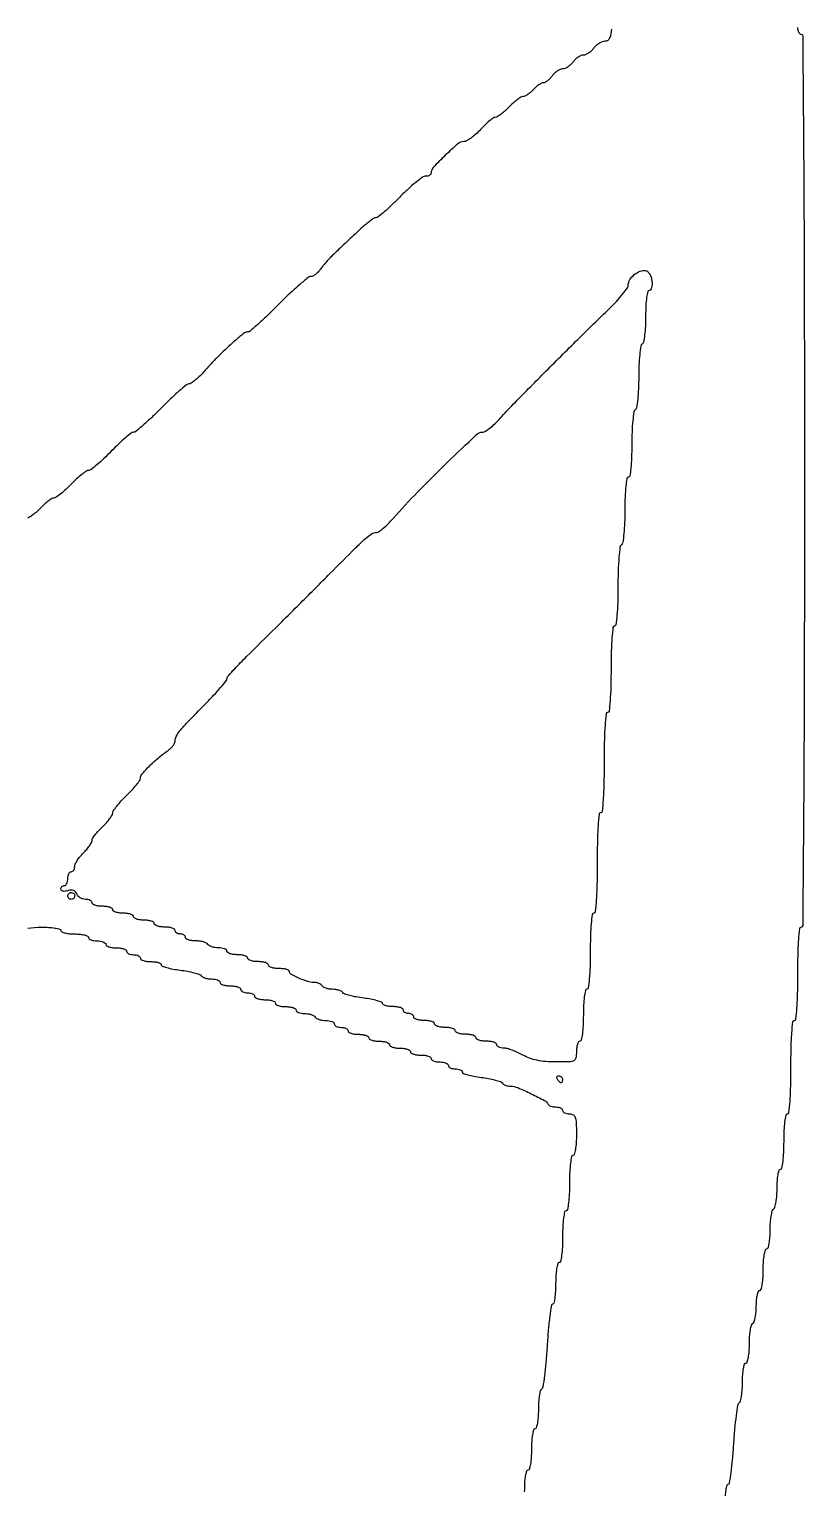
# Model space of a CAD drawing. Extents: x 70 to 555, y 314 to 2123.
# Drawn here: x 330.9 to 555, y 796.1 to 1218.5 of the extents above; entities that cross this region are included whole.
import ezdxf

# ---------------------------------------------------------------- set-up
doc = ezdxf.new("R2010")
doc.units = 0

msp = doc.modelspace()

# ---------------------------------------------------------------- linework, layer by layer
for points in [[(70.501361, 1948.502049, 0.000004), (70.250342, 1765.875, 0.000254)], [(70.05712, 1541.195105, 0.000088), (70, 1217.5, 0.000088), (70.05712, 893.804895, 0.000254), (70.250342, 669.125, 0.000004), (70.501361, 486.497951, 0.413809)], [(554.492426, 1221.488379, 0.000117), (554.748054, 1253.375, 0.001436)], [(532.06344, 794.608481, -0.024634), (532.25853, 796.384375, -0.02178), (532.534501, 797.730385, -0.343927), (532.880101, 798, 0.368101), (533.253167, 798.317699, 0.005462), (533.712784, 801.378721, 0.011784), (534.140003, 805.092006, 0.007145), (534.478877, 809.50203, -0.007011), (534.81951, 813.950532, -0.010772), (535.251175, 817.788953, -0.005468), (535.716139, 820.984985, -0.218851), (536.098776, 821.561047, 0.200789), (536.452078, 822.054977, 0.018868), (536.735265, 823.552708, 0.021853), (536.934387, 825.434197, 0.015436), (537, 827.559017, -0.017292), (537.072152, 829.64472, -0.028158), (537.29375, 831.401711, -0.027462), (537.609106, 832.709201, -0.331172), (538, 833, 0.331172), (538.390894, 833.290799, 0.027462), (538.70625, 834.598289, 0.028158), (538.927848, 836.35528, 0.017292), (539, 838.440983, -0.017115), (539.072902, 840.570094, -0.023783), (539.29375, 842.465225, -0.021638), (539.60908, 843.967949, -0.194165), (540, 844.5, 0.179846), (540.388891, 844.999702, 0.027581), (540.70625, 846.241025, 0.027868), (540.926887, 847.813184, 0.02093), (541, 849.559017, -0.021227), (541.072294, 851.261135, -0.03416), (541.29375, 852.695461, -0.037703), (541.611648, 853.73472, -0.308946), (542, 854, 0.339565), (542.395008, 854.303225, 0.024068), (542.708333, 855.75, 0.025878), (542.928566, 857.683687, 0.015416), (543, 860, -0.015416), (543.071434, 862.316313, -0.025878), (543.291667, 864.25, -0.024068), (543.604992, 865.696775, -0.339565), (544, 866, 0.331172), (544.390894, 866.290799, 0.027462), (544.70625, 867.598289, 0.028158), (544.927848, 869.35528, 0.017292), (545, 871.440983, -0.017115), (545.072902, 873.570094, -0.023783), (545.29375, 875.465225, -0.021638), (545.60908, 876.967949, -0.194165), (546, 877.5, 0.194165), (546.39092, 878.032051, 0.021638), (546.70625, 879.534775, 0.023783), (546.927098, 881.429906, 0.017115), (547, 883.559017, -0.017292), (547.072152, 885.64472, -0.028158), (547.29375, 887.401711, -0.027462), (547.609106, 888.709201, -0.331172), (548, 889, 0.358912), (548.413821, 889.340974, 0.01702), (548.71875, 891.25, 0.020476), (548.932089, 893.801826, 0.010616), (549, 897, -0.010616), (549.067911, 900.198174, -0.020476), (549.28125, 902.75, -0.01702), (549.586179, 904.659026, -0.358912), (550, 905, 0.383731), (550.441643, 905.397471, 0.007812), (550.731481, 908.625, 0.012845), (550.936498, 912.870782, 0.00564), (551, 918.5, -0.00564), (551.063502, 924.129218, -0.012845), (551.268519, 928.375, -0.007812), (551.558357, 931.602529, -0.383731), (552, 932, 0.383731), (552.441643, 932.397471, 0.007812), (552.731481, 935.625, 0.012845), (552.936498, 939.870782, 0.00564), (553, 945.5, -0.00564), (553.063502, 951.129218, -0.012845), (553.268519, 955.375, -0.007812), (553.558357, 958.602529, -0.383731), (554, 959, 0.411809), (554.492454, 959.488424, 0.000116), (554.748062, 991.5, 0.00143), (554.942319, 1031.211907, 0.000508), (555, 1088, 0.000508), (554.942319, 1144.788093, 0.00143), (554.748062, 1184.5, 0.000116), (554.492454, 1216.511576, 0.411809), (554, 1217, -0.191087), (553.618118, 1217.151477, -0.088204), (553.29375, 1217.5875, -0.068025), (553.073693, 1218.234582, -0.048028), (553, 1219, -0.048028)], [(499.119048, 1218.506837, -0.096309), (498.60831, 1215.932014, -0.304673), (497.220759, 1215, 0.091287), (496.434551, 1214.855253, 0.047927), (495.540724, 1214.4125, 0.045499), (494.683198, 1213.765149, 0.052224), (494, 1213, -0.046192), (493.333162, 1212.234835, -0.043436), (492.524124, 1211.5875, -0.046457), (491.700861, 1211.142914, -0.100918), (491, 1211, 0.100918), (490.299139, 1210.857086, 0.046457), (489.475876, 1210.4125, 0.043436), (488.666838, 1209.765165, 0.046192), (488, 1209, -0.046192), (487.333162, 1208.234835, -0.043436), (486.524124, 1207.5875, -0.046457), (485.700861, 1207.142914, -0.100918), (485, 1207, 0.100918), (484.299139, 1206.857086, 0.046457), (483.475876, 1206.4125, 0.043436), (482.666838, 1205.765165, 0.046192), (482, 1205, -0.033869), (481.365434, 1204.234632, -0.037202), (480.651678, 1203.5875, -0.040203), (479.965071, 1203.135938, -0.126007), (479.434228, 1203, 0.117443), (478.881205, 1202.868286, 0.032673), (478.108544, 1202.4125, 0.031068), (477.275522, 1201.765463, 0.028188), (476.5, 1201, -0.028997), (475.721988, 1200.234557, -0.031585), (474.881566, 1199.5875, -0.033308), (474.098718, 1199.132608, -0.115458), (473.532104, 1199, 0.138433), (472.914681, 1198.825717, 0.022362), (471.870031, 1198.11875, 0.023231), (470.685309, 1197.148655, 0.018561), (469.5, 1196, -0.017178), (468.321138, 1194.851253, -0.021961), (467.155845, 1193.88125, -0.020579), (466.134791, 1193.16894, -0.142956), (465.555984, 1193, 0.154345), (464.966677, 1192.813648, 0.018177), (463.856835, 1191.971875, 0.020383), (462.582286, 1190.840397, 0.015373), (461.273967, 1189.5, -0.022922), (459.926118, 1188.160167, -0.027174), (458.532632, 1187.028125, -0.027648), (457.275758, 1186.217838, -0.130063), (456.452491, 1186, 0.178988), (454.739476, 1185.366487, 0.014236), (451.098421, 1182.06239, 0.013875), (447.64361, 1178.553688, 0.189706), (447, 1176.918401, -0.165671), (446.880638, 1176.568052, -0.095462), (446.543107, 1176.26978, -0.076439), (446.039535, 1176.068181, -0.057116), (445.44462, 1176, 0.15731), (444.549988, 1175.71139, 0.01356), (442.616169, 1174.2375, 0.016833), (440.369152, 1172.29821, 0.012258), (438, 1170, -0.008554), (435.665017, 1167.701125, -0.012455), (433.522976, 1165.7625, -0.008008), (431.685952, 1164.231868, -0.17131), (431.029064, 1164, 0.152773), (430.395613, 1163.801827, 0.012111), (428.95703, 1162.751563, 0.015544), (427.278848, 1161.377947, 0.011265), (425.494309, 1159.75, -0.000613), (423.622903, 1157.968311, -0.000554), (421.68234, 1156.129397, -0.000554), (419.939916, 1154.485556, -0.001765), (418.770625, 1153.392627, 0.015073), (417.793895, 1152.429722, 0.010136), (416.734961, 1151.274898, 0.010215), (415.754701, 1150.114417, 0.019858), (415.029241, 1149.142627, -0.038299), (414.368811, 1148.322782, -0.040446), (413.602174, 1147.629397, -0.043965), (412.846887, 1147.148953, -0.120243), (412.236461, 1147, 0.173245), (411.423104, 1146.709459, 0.006904), (408.977917, 1144.65, 0.011463), (406.128488, 1142.065351, 0.007785), (403, 1139, -0.006344), (399.889102, 1135.934264, -0.009559), (397.094318, 1133.35, -0.004921), (394.687402, 1131.25035, -0.178738), (394.009446, 1131, 0.156186), (393.108176, 1130.71143, 0.019416), (391.459787, 1129.4359, 0.013842), (389.005753, 1127.261428, 0.002988), (384.888722, 1123.358333, 0.013074), (384.377255, 1122.841256, 0.002076), (383.405538, 1121.797448, 0.0023), (382.271066, 1120.557224, 0.002011), (381.095846, 1119.25, -0.018174), (379.90211, 1118.005536, -0.023266), (378.711996, 1116.954688, -0.022128), (377.662578, 1116.18542, -0.148147), (377.050517, 1116, 0.173806), (376.344564, 1115.746959, 0.006842), (374.212514, 1113.94375, 0.011414), (371.728423, 1111.682197, 0.007744), (369, 1109, -0.007518), (366.27399, 1106.317752, -0.011121), (363.797381, 1104.05625, -0.006521), (361.670898, 1102.247814, -0.174671), (360.983167, 1102, 0.168542), (360.319834, 1101.769864, 0.009729), (358.632039, 1100.384375, 0.013922), (356.66457, 1098.60712, 0.009722), (354.542794, 1096.5, -0.010353), (352.415763, 1094.392985, -0.01468), (350.43213, 1092.615625, -0.01068), (348.729732, 1091.239272, -0.166136), (348.0295, 1091, 0.152573), (347.365781, 1090.792642, 0.016564), (346.062735, 1089.825, 0.01909), (344.558501, 1088.531943, 0.014292), (343, 1087, -0.014184), (341.442162, 1085.468046, -0.018977), (339.939941, 1084.175, -0.016407), (338.639114, 1083.206588, -0.15296), (337.97961, 1083, 0.138962), (337.357236, 1082.823621, 0.023416), (336.325009, 1082.11875, 0.024055), (335.159244, 1081.148625, 0.019322), (334, 1080, -0.026005), (332.809723, 1078.85173, -0.029295), (331.551147, 1077.88125, -0.030479), (330.397713, 1077.193992, -0.11967)], [(330.425485, 958.701321, -0.030725), (334.25, 958.961963, -0.016111), (336.468595, 958.905143, -0.026991), (338.322009, 958.697075, -0.025885), (339.701367, 958.392214, -0.337371), (340, 958, 0.295869), (340.251055, 957.612873, 0.04382), (341.175, 957.29375, 0.037669), (342.467056, 957.07239, 0.023598), (344, 957, -0.023598), (345.532944, 956.92761, -0.037669), (346.825, 956.70625, -0.04382), (347.748945, 956.387127, -0.295869), (348, 956, 0.226478), (348.182831, 955.617064, 0.074992), (348.734375, 955.29375, 0.057076), (349.542644, 955.073116, 0.038131), (350.5, 955, -0.038131), (351.457356, 954.926884, -0.057076), (352.265625, 954.70625, -0.074992), (352.817169, 954.382936, -0.226478), (353, 954, 0.254951), (353.209557, 953.615738, 0.06271), (353.88125, 953.29375, 0.048861), (354.850749, 953.072766, 0.031626), (356, 953, -0.031626), (357.149251, 952.927234, -0.048861), (358.11875, 952.70625, -0.06271), (358.790443, 952.384262, -0.254951), (359, 952, 0.191087), (359.151477, 951.618118, 0.088204), (359.5875, 951.29375, 0.068025), (360.234582, 951.073693, 0.048028), (361, 951, -0.048028), (361.765418, 950.926307, -0.068025), (362.4125, 950.70625, -0.088204), (362.848523, 950.381882, -0.191087), (363, 950, 0.254951), (363.209557, 949.615738, 0.06271), (363.88125, 949.29375, 0.048861), (364.850749, 949.072766, 0.031626), (366, 949, -0.027913), (367.149474, 948.93578, -0.043821), (368.11875, 948.740097, -0.054416), (368.798716, 948.456196, -0.273141), (369, 948.115223, 0.312368), (369.263561, 947.734512, 0.020233), (370.610995, 947.289069, 0.023724), (372.382153, 946.871793, 0.014911), (374.484237, 946.545236, -0.014321), (376.626772, 946.214985, -0.019739), (378.526321, 945.788115, -0.016755), (380.041838, 945.329208, -0.174151), (380.543254, 944.930013, 0.136842), (380.931188, 944.572059, 0.043553), (381.666231, 944.273191, 0.03974), (382.582498, 944.068592, 0.035078), (383.559017, 944, -0.039081), (384.49372, 943.92683, -0.058208), (385.282961, 943.70625, -0.076538), (385.820624, 943.382793, -0.222681), (386, 943, 0.254951), (386.209557, 942.615738, 0.06271), (386.88125, 942.29375, 0.048861), (387.850749, 942.072766, 0.031626), (389, 942, -0.031626), (390.149251, 941.927234, -0.048861), (391.11875, 941.70625, -0.06271), (391.790443, 941.384262, -0.254951), (392, 941, 0.191087), (392.151477, 940.618118, 0.088204), (392.5875, 940.29375, 0.068025), (393.234582, 940.073693, 0.048028), (394, 940, -0.048028), (394.765418, 939.926307, -0.068025), (395.4125, 939.70625, -0.088204), (395.848523, 939.381882, -0.191087), (396, 939, 0.254951), (396.209557, 938.615738, 0.06271), (396.88125, 938.29375, 0.048861), (397.850749, 938.072766, 0.031626), (399, 938, -0.031626), (400.149251, 937.927234, -0.048861), (401.11875, 937.70625, -0.06271), (401.790443, 937.384262, -0.254951), (402, 937, 0.254951), (402.209557, 936.615738, 0.06271), (402.88125, 936.29375, 0.048861), (403.850749, 936.072766, 0.031626), (405, 936, -0.031626), (406.149251, 935.927234, -0.048861), (407.11875, 935.70625, -0.06271), (407.790443, 935.384262, -0.254951), (408, 935, 0.222681), (408.179376, 934.617207, 0.076538), (408.717039, 934.29375, 0.058208), (409.50628, 934.07317, 0.039081), (410.440983, 934, -0.037634), (411.42066, 933.926158, -0.041396), (412.346475, 933.70625, -0.045439), (413.093337, 933.384508, -0.130646), (413.5, 933, 0.130646), (413.906663, 932.615492, 0.045439), (414.653525, 932.29375, 0.041396), (415.57934, 932.073842, 0.037634), (416.559017, 932, -0.039081), (417.49372, 931.92683, -0.058208), (418.282961, 931.70625, -0.076538), (418.820624, 931.382793, -0.222681), (419, 931, 0.191087), (419.151477, 930.618118, 0.088204), (419.5875, 930.29375, 0.068025), (420.234582, 930.073693, 0.048028), (421, 930, -0.048028), (421.765418, 929.926307, -0.068025), (422.4125, 929.70625, -0.088204), (422.848523, 929.381882, -0.191087), (423, 929, 0.254951), (423.209557, 928.615738, 0.06271), (423.88125, 928.29375, 0.048861), (424.850749, 928.072766, 0.031626), (426, 928, -0.031626), (427.149251, 927.927234, -0.048861), (428.11875, 927.70625, -0.06271), (428.790443, 927.384262, -0.254951), (429, 927, 0.254951), (429.209557, 926.615738, 0.06271), (429.88125, 926.29375, 0.048861), (430.850749, 926.072766, 0.031626), (432, 926, -0.031626), (433.149251, 925.927234, -0.048861), (434.11875, 925.70625, -0.06271), (434.790443, 925.384262, -0.254951), (435, 925, 0.254951), (435.209557, 924.615738, 0.06271), (435.88125, 924.29375, 0.048861), (436.850749, 924.072766, 0.031626), (438, 924, -0.031626), (439.149251, 923.927234, -0.048861), (440.11875, 923.70625, -0.06271), (440.790443, 923.384262, -0.254951), (441, 923, 0.254951), (441.209557, 922.615738, 0.06271), (441.88125, 922.29375, 0.048861), (442.850749, 922.072766, 0.031626), (444, 922, -0.031626), (445.149251, 921.927234, -0.048861), (446.11875, 921.70625, -0.06271), (446.790443, 921.384262, -0.254951), (447, 921, 0.226478), (447.182831, 920.617064, 0.074992), (447.734375, 920.29375, 0.057076), (448.542644, 920.073116, 0.038131), (449.5, 920, -0.038131), (450.457356, 919.926884, -0.057076), (451.265625, 919.70625, -0.074992), (451.817169, 919.382936, -0.226478), (452, 919, 0.191087), (452.151477, 918.618118, 0.088204), (452.5875, 918.29375, 0.068025), (453.234582, 918.073693, 0.048028), (454, 918, -0.042306), (454.765692, 917.935097, -0.061925), (455.4125, 917.740097, -0.081332), (455.851003, 917.453547, -0.210446), (456, 917.115223, 0.312368), (456.263561, 916.734512, 0.020233), (457.610995, 916.289069, 0.023724), (459.382153, 915.871793, 0.014911), (461.484237, 915.545236, -0.014321), (463.626772, 915.214985, -0.019739), (465.526321, 914.788115, -0.016755), (467.041838, 914.329208, -0.174151), (467.543254, 913.930013, 0.113273), (467.895613, 913.57323, 0.049873), (468.491597, 913.273191, 0.045862), (469.215556, 913.068875, 0.045884), (469.964516, 913, -0.098438), (472.026885, 912.589998, -0.014375), (475.94286, 910.835431, -0.011382), (479.80642, 908.859511, -0.165759), (480.833333, 907.75, 0.15923), (481.093607, 907.461515, 0.049842), (481.631771, 907.220312, 0.044078), (482.325242, 907.055268, 0.036404), (483.083333, 907, -0.050201), (483.816758, 906.926177, -0.070178), (484.436979, 906.70625, -0.090315), (484.854207, 906.38175, -0.184457), (485, 906, 0.191087), (485.151477, 905.618118, 0.088204), (485.5875, 905.29375, 0.068025), (486.234582, 905.073693, 0.048028), (487, 905, -0.12648), (488.060666, 904.727332, -0.188641), (488.666667, 904, -0.072107), (488.94129, 902.471613, -0.008455), (489, 899, -0.015416), (488.928566, 896.683687, -0.025878), (488.708333, 894.75, -0.024068), (488.395008, 893.303225, -0.339565), (488, 893, 0.358912), (487.586179, 892.659026, 0.01702), (487.28125, 890.75, 0.020476), (487.067911, 888.198174, 0.010616), (487, 885, -0.010616), (486.932089, 881.801826, -0.020476), (486.71875, 879.25, -0.01702), (486.413821, 877.340974, -0.358912), (486, 877, 0.354925), (485.590162, 876.667147, 0.018508), (485.283333, 874.875, 0.02162), (485.068623, 872.477527, 0.011522), (485, 869.5, -0.011522), (484.931377, 866.522473, -0.02162), (484.716667, 864.125, -0.018508), (484.409838, 862.332853, -0.354925), (484, 862, 0.339565), (483.604992, 861.696775, 0.024068), (483.291667, 860.25, 0.025878), (483.071434, 858.316313, 0.015416), (483, 856, -0.013645), (482.937213, 853.699745, -0.02242), (482.743994, 851.7625, -0.018409), (482.471803, 850.275622, -0.351748), (482.128489, 850, 0.370539), (481.759379, 849.682927, 0.004951), (481.302681, 846.476463, 0.011205), (480.878251, 842.604065, 0.006787), (480.541054, 838.00498, -0.006823), (480.200665, 833.366965, -0.010511), (479.767368, 829.367822, -0.00521), (479.299419, 826.031935, -0.220323), (478.912566, 825.445963, 0.20002), (478.55494, 824.947549, 0.01919), (478.268066, 823.449351, 0.022079), (478.066449, 821.566295, 0.015629), (478, 819.440983, -0.017292), (477.927848, 817.35528, -0.028158), (477.70625, 815.598289, -0.027462), (477.390894, 814.290799, -0.331172), (477, 814, 0.339565), (476.604992, 813.696775, 0.024068), (476.291667, 812.25, 0.025878), (476.071434, 810.316313, 0.015416), (476, 808, -0.015416), (475.928566, 805.683687, -0.025878), (475.708333, 803.75, -0.024068), (475.395008, 802.303225, -0.339565), (475, 802, 0.308946), (474.611648, 801.73472, 0.037703), (474.29375, 800.695461, 0.03416), (474.072294, 799.261135, 0.021227), (474, 797.559017, -0.02093), (473.926887, 795.813184, -0.027868)]]:
    msp.add_lwpolyline(points, format="xyb")
for points in [[(510.816422, 1145.741449, -0.036716), (510.860045, 1144.691238, -0.058857), (510.726634, 1143.805301, -0.081875), (510.450642, 1143.204195, -0.249221), (510.066422, 1143, 0.343525), (509.608988, 1142.643669, 0.026223), (509.285829, 1141.00562, 0.024699), (509.067701, 1138.665937, 0.010894), (509, 1135.559017, -0.012539), (508.927367, 1132.663205, -0.018327), (508.70625, 1130.122275, -0.014001), (508.394315, 1128.07843, -0.21256), (508, 1127.5, 0.220931), (507.603741, 1126.898263, 0.010648), (507.29375, 1124.454436, 0.015708), (507.07251, 1121.448273, 0.010513), (507, 1118, -0.010513), (506.92749, 1114.551727, -0.015708), (506.70625, 1111.545564, -0.010648), (506.396259, 1109.101737, -0.220931), (506, 1108.5, 0.223356), (505.601718, 1107.889062, 0.009784), (505.292846, 1105.298201, 0.014948), (505.072193, 1102.114385, 0.009825), (505, 1098.440983, -0.00864), (504.933731, 1094.60645, -0.017744), (504.72352, 1091.610246, -0.013538), (504.423469, 1089.360727, -0.368182), (504, 1089, 0.368182), (503.576531, 1088.639273, 0.013538), (503.27648, 1086.389754, 0.017744), (503.066269, 1083.39355, 0.00864), (503, 1079.559017, -0.009825), (502.927807, 1075.885615, -0.014948), (502.707154, 1072.701799, -0.009784), (502.398282, 1070.110938, -0.223356), (502, 1069.5, 0.229563), (501.588077, 1068.851529, 0.007969), (501.285356, 1065.793572, 0.013028), (501.069716, 1061.993231, 0.007657), (501, 1057.440983, -0.006852), (500.935336, 1052.722442, -0.014945), (500.728149, 1049.110246, -0.010159), (500.433673, 1046.381505, -0.377253), (500, 1046, 0.380863), (499.561971, 1045.60973, 0.008841), (499.27, 1042.625, 0.013787), (499.064019, 1038.686873, 0.006171), (499, 1033.5, -0.006171), (498.935981, 1028.313127, -0.013787), (498.73, 1024.375, -0.008841), (498.438029, 1021.39027, -0.380863), (498, 1021, 0.386182), (497.555145, 1020.596187, 0.006948), (497.267241, 1017.125, 0.012022), (497.063055, 1012.571649, 0.005192), (497, 1006.5, -0.005192), (496.936945, 1000.428351, -0.012022), (496.732759, 995.875, -0.006948), (496.444855, 992.403813, -0.386182), (496, 992, 0.386182), (495.555145, 991.596187, 0.006948), (495.267241, 988.125, 0.012022), (495.063055, 983.571649, 0.005192), (495, 977.5, -0.005192), (494.936945, 971.428351, -0.012022), (494.732759, 966.875, -0.006948), (494.444855, 963.403813, -0.386182), (494, 963, 0.375539), (493.56833, 962.622551, 0.010792), (493.272727, 960, 0.015486), (493.064968, 956.523566, 0.007181), (493, 952, -0.007181), (492.935032, 947.476434, -0.015486), (492.727273, 944, -0.010792), (492.43167, 941.377449, -0.375539), (492, 941, 0.354925), (491.590162, 940.667147, 0.018508), (491.283333, 938.875, 0.02162), (491.068623, 936.477527, 0.011522), (491, 933.5, -0.011522), (490.931377, 930.522473, -0.02162), (490.716667, 928.125, -0.018508), (490.409838, 926.332853, -0.354925), (490, 926, 0.254951), (489.615738, 925.790443, 0.06271), (489.29375, 925.11875, 0.048861), (489.072766, 924.149251, 0.031626), (489, 923, -0.044162), (488.837117, 921.159445, -0.236407), (488.252535, 920.375637, -0.110057), (486.972644, 920.053659, -0.006805), (483.030416, 920, -0.020622), (480.137708, 920.119359, -0.031104), (477.642404, 920.482882, -0.035047), (475.456705, 921.104104, -0.041216), (473.5, 922, 0.020986), (471.992166, 922.765531, 0.020208), (470.406597, 923.4125, 0.020615), (468.965141, 923.867537, 0.066235), (467.969584, 924, -0.048799), (467.215843, 924.073739, -0.068799), (466.578565, 924.29375, -0.088982), (466.149417, 924.618168, -0.188692), (466, 925, 0.254951), (465.790443, 925.384262, 0.06271), (465.11875, 925.70625, 0.048861), (464.149251, 925.927234, 0.031626), (463, 926, -0.031626), (461.850749, 926.072766, -0.048861), (460.88125, 926.29375, -0.06271), (460.209557, 926.615738, -0.254951), (460, 927, 0.254951), (459.790443, 927.384262, 0.06271), (459.11875, 927.70625, 0.048861), (458.149251, 927.927234, 0.031626), (457, 928, -0.031626), (455.850749, 928.072766, -0.048861), (454.88125, 928.29375, -0.06271), (454.209557, 928.615738, -0.254951), (454, 929, 0.254951), (453.790443, 929.384262, 0.06271), (453.11875, 929.70625, 0.048861), (452.149251, 929.927234, 0.031626), (451, 930, -0.031626), (449.850749, 930.072766, -0.048861), (448.88125, 930.29375, -0.06271), (448.209557, 930.615738, -0.254951), (448, 931, 0.254951), (447.790443, 931.384262, 0.06271), (447.11875, 931.70625, 0.048861), (446.149251, 931.927234, 0.031626), (445, 932, -0.031626), (443.850749, 932.072766, -0.048861), (442.88125, 932.29375, -0.06271), (442.209557, 932.615738, -0.254951), (442, 933, 0.148195), (441.884432, 933.381354, 0.098894), (441.559375, 933.70625, 0.082425), (441.073457, 933.925306, 0.064853), (440.5, 934, -0.064853), (439.926543, 934.074694, -0.082425), (439.440625, 934.29375, -0.098894), (439.115568, 934.618646, -0.148195), (439, 935, 0.254951), (438.790443, 935.384262, 0.06271), (438.11875, 935.70625, 0.048861), (437.149251, 935.927234, 0.031626), (436, 936, -0.027913), (434.850526, 936.06422, -0.043821), (433.88125, 936.259903, -0.054416), (433.201284, 936.543804, -0.273141), (433, 936.884777, 0.312368), (432.736439, 937.265488, 0.020233), (431.389005, 937.710931, 0.023724), (429.617847, 938.128207, 0.014911), (427.515763, 938.454764, -0.014321), (425.373228, 938.785015, -0.019739), (423.473679, 939.211885, -0.016755), (421.958162, 939.670792, -0.174151), (421.456746, 940.069987, 0.13475), (421.072129, 940.427816, 0.044205), (420.351105, 940.726809, 0.040302), (419.453922, 940.93138, 0.035921), (418.5, 941, -0.038534), (417.542916, 941.073871, -0.041947), (416.636189, 941.29375, -0.04604), (415.903211, 941.615613, -0.128561), (415.5, 942, 0.102676), (415.13706, 942.383233, 0.051823), (414.551913, 942.70625, 0.048368), (413.852387, 942.925851, 0.051928), (413.140348, 943, -0.076924), (411.24035, 943.29405, -0.030124), (408.757557, 944.249387, -0.023691), (406.498936, 945.410712, -0.265512), (406.007802, 946.25, 0.293605), (405.816901, 946.540387, 0.043455), (405.121042, 946.779688, 0.037521), (404.15025, 946.945693, 0.023593), (403, 947, -0.031626), (401.850749, 947.072766, -0.048861), (400.88125, 947.29375, -0.06271), (400.209557, 947.615738, -0.254951), (400, 948, 0.254951), (399.790443, 948.384262, 0.06271), (399.11875, 948.70625, 0.048861), (398.149251, 948.927234, 0.031626), (397, 949, -0.031626), (395.850749, 949.072766, -0.048861), (394.88125, 949.29375, -0.06271), (394.209557, 949.615738, -0.254951), (394, 950, 0.254951), (393.790443, 950.384262, 0.06271), (393.11875, 950.70625, 0.048861), (392.149251, 950.927234, 0.031626), (391, 951, -0.031626), (389.850749, 951.072766, -0.048861), (388.88125, 951.29375, -0.06271), (388.209557, 951.615738, -0.254951), (388, 952, 0.222681), (387.820624, 952.382793, 0.076538), (387.282961, 952.70625, 0.058208), (386.49372, 952.92683, 0.039081), (385.559017, 953, -0.037634), (384.57934, 953.073842, -0.041396), (383.653525, 953.29375, -0.045439), (382.906663, 953.615492, -0.130646), (382.5, 954, 0.146547), (382.065839, 954.385578, 0.040338), (381.1996, 954.70625, 0.037109), (380.112115, 954.926388, 0.031397), (378.940983, 955, -0.032276), (377.81438, 955.0728, -0.049716), (376.863914, 955.29375, -0.064068), (376.206632, 955.615903, -0.251914), (376, 956, 0.148195), (375.884432, 956.381354, 0.098894), (375.559375, 956.70625, 0.082425), (375.073457, 956.925306, 0.064853), (374.5, 957, -0.064853), (373.926543, 957.074694, -0.082425), (373.440625, 957.29375, -0.098894), (373.115568, 957.618646, -0.148195), (373, 958, 0.254951), (372.790443, 958.384262, 0.06271), (372.11875, 958.70625, 0.048861), (371.149251, 958.927234, 0.031626), (370, 959, -0.031626), (368.850749, 959.072766, -0.048861), (367.88125, 959.29375, -0.06271), (367.209557, 959.615738, -0.254951), (367, 960, 0.254951), (366.790443, 960.384262, 0.06271), (366.11875, 960.70625, 0.048861), (365.149251, 960.927234, 0.031626), (364, 961, -0.031626), (362.850749, 961.072766, -0.048861), (361.88125, 961.29375, -0.06271), (361.209557, 961.615738, -0.254951), (361, 962, 0.254951), (360.790443, 962.384262, 0.06271), (360.11875, 962.70625, 0.048861), (359.149251, 962.927234, 0.031626), (358, 963, -0.031626), (356.850749, 963.072766, -0.048861), (355.88125, 963.29375, -0.06271), (355.209557, 963.615738, -0.254951), (355, 964, 0.254951), (354.790443, 964.384262, 0.06271), (354.11875, 964.70625, 0.048861), (353.149251, 964.927234, 0.031626), (352, 965, -0.031626), (350.850749, 965.072766, -0.048861), (349.88125, 965.29375, -0.06271), (349.209557, 965.615738, -0.254951), (349, 966, 0.182536), (348.855843, 966.381715, 0.0909), (348.443928, 966.70625, 0.070807), (347.831332, 966.926137, 0.050854), (347.106989, 967, -0.075847), (346.33832, 967.117276, -0.064724), (345.593194, 967.460879, -0.066824), (344.983395, 967.9691, -0.094315), (344.611915, 968.568951, 0.092058), (344.219834, 969.208442, 0.124041), (343.658057, 969.584884, 0.10693), (342.918499, 969.681947, 0.056254), (342.004926, 969.501563, -0.043757), (341.212902, 969.324557, -0.08626), (340.570546, 969.350058, -0.136556), (340.158365, 969.566325, -0.20692), (340, 969.932612, -0.092573), (340.076092, 970.340076, -0.096189), (340.29375, 970.686455, -0.09931), (340.618454, 970.918269, -0.105903), (341, 971, 0.191087), (341.381882, 971.151477, 0.088204), (341.70625, 971.5875, 0.068025), (341.926307, 972.234582, 0.048028), (342, 973, -0.048028), (342.073693, 973.765418, -0.068025), (342.29375, 974.4125, -0.088204), (342.618118, 974.848523, -0.191087), (343, 975, 0.143944), (343.381343, 975.112107, 0.099491), (343.70625, 975.427273, 0.083889), (343.925184, 975.898538, 0.066978), (344, 976.454545, -0.111254), (344.163319, 977.179451, -0.030148), (344.734375, 978.216193, -0.028952), (345.543148, 979.345163, -0.026475), (346.5, 980.409091, 0.021009), (347.457063, 981.450148, 0.02503), (348.265625, 982.510838, 0.025011), (348.847304, 983.456892, 0.125974), (349, 984.053336, -0.140654), (349.174522, 984.661455, -0.022756), (349.88125, 985.684669, -0.023583), (350.851341, 986.84317, -0.018793), (352, 988, 0.019322), (353.148625, 989.159244, 0.024055), (354.11875, 990.325009, 0.023416), (354.823621, 991.357236, 0.138962), (355, 991.97961, -0.15296), (355.206588, 992.639114, -0.016407), (356.175, 993.939941, -0.018977), (357.468046, 995.442162, -0.014184), (359, 997, 0.014184), (360.531954, 998.557838, 0.018977), (361.825, 1000.060059, 0.016407), (362.793412, 1001.360886, 0.15296), (363, 1002.02039, -0.179187), (363.436909, 1003.200392, -0.018085), (365.503354, 1005.439188, -0.022388), (368.101749, 1007.833162, -0.022775), (370.889463, 1009.970759, 0.038448), (371.697025, 1010.63115, 0.040326), (372.38003, 1011.397658, 0.04377), (372.853155, 1012.152706, 0.118621), (373, 1012.762966, -0.124149), (373.336669, 1014.09797, -0.047697), (374.40782, 1015.699875, -0.020258), (376.608788, 1018.183054, -0.00239), (381.75, 1023.479641, 0.006046), (384.145134, 1025.983538, 0.009127), (386.164062, 1028.226615, 0.004572), (387.809351, 1030.158478, 0.175858), (388, 1030.683766, -0.181109), (388.323543, 1031.547694, -0.010844), (390.226782, 1033.638984, -0.00714), (393.674877, 1037.164323, -0.000724), (402, 1045.41237, 0.001033), (405.140879, 1048.528019, 0.000447), (409.310789, 1052.688979, 0.000442), (413.739235, 1057.12365, 0.000586), (417.760132, 1061.166789, -0.001256), (425.132447, 1068.560044, -0.015189), (428.058227, 1071.307238, -0.041241), (429.817911, 1072.62046, -0.131507), (431.207794, 1073.046094, 0.146597), (431.90504, 1073.28241, 0.019567), (433.148539, 1074.241587, 0.021268), (434.565222, 1075.531736, 0.01641), (436, 1077.051129, -0.011785), (443.092145, 1084.702049, -0.007805), (451.573654, 1093.161612, -0.002544), (460.095238, 1101.316367, -0.184633), (461.854651, 1102.046094, 0.134353), (462.704833, 1102.304542, 0.02535), (464.044804, 1103.246891, 0.025457), (465.539344, 1104.543236, 0.020928), (467, 1106.069184, -0.01371), (470.824727, 1110.182093, -0.001626), (479.587641, 1119.044034, -0.002081), (489.379151, 1128.80044, -0.0026), (498.552911, 1137.771739, 0.014214), (500.639069, 1139.90887, 0.018981), (502.399918, 1141.970198, 0.016445), (503.71799, 1143.754997, 0.151957), (504, 1144.661497, -0.14682), (504.4407, 1146.129964, -0.076491), (505.735315, 1147.559823, -0.07569), (507.41825, 1148.548646, -0.135693), (509, 1148.723967, -0.149428), (509.597515, 1148.430892, -0.067878), (510.152324, 1147.748412, -0.058341), (510.584162, 1146.807998, -0.049795)], [(344, 968, -0.099038), (343.923658, 967.618362, -0.097945), (343.70625, 967.29375, -0.097945), (343.381638, 967.076342, -0.099038), (343, 967, -0.099038), (342.618362, 967.076342, -0.097945), (342.29375, 967.29375, -0.097945), (342.076342, 967.618362, -0.099038), (342, 968, -0.099038), (342.076342, 968.381638, -0.097945), (342.29375, 968.70625, -0.097945), (342.618362, 968.923658, -0.099038), (343, 969, -0.099038), (343.381638, 968.923658, -0.097945), (343.70625, 968.70625, -0.097945), (343.923658, 968.381638, -0.099038)], [(485, 915, -0.042167), (484.967655, 914.617151, -0.061769), (484.870461, 914.29375, -0.081139), (484.727648, 914.07446, -0.210953), (484.559017, 914, -0.151918), (484.34829, 914.065539, -0.038439), (484.066025, 914.29375, -0.035638), (483.768994, 914.617226, -0.029505), (483.5, 915, -0.082592), (483.343488, 915.3821, -0.161196), (483.3746, 915.70625, -0.182303), (483.586039, 915.921712, -0.108972), (483.940983, 916, -0.093332), (484.345238, 915.923877, -0.09642), (484.688914, 915.70625, -0.099167), (484.918938, 915.381556, -0.105053)]]:
    msp.add_lwpolyline(points, format="xyb", close=True)

doc.saveas('drawing.dxf')
